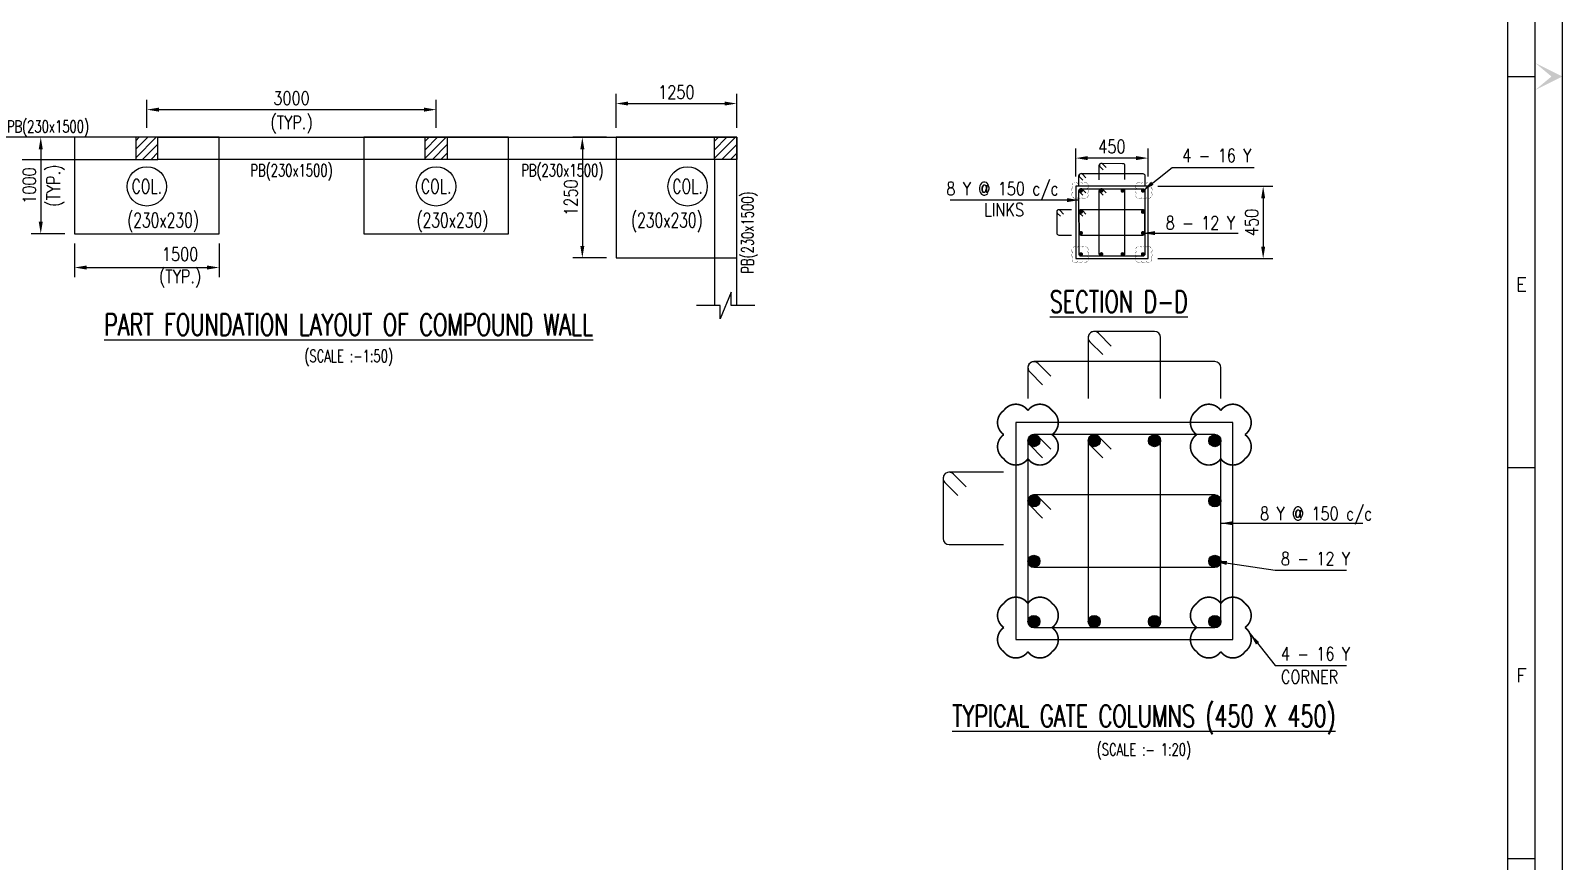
# Model space of a CAD drawing. Extents: x -69352 to 1013721, y -547461 to -186867.
# Drawn here: x 771275 to 803036, y -413949 to -396725 of the extents above; entities that cross this region are included whole.
import ezdxf
from ezdxf.enums import TextEntityAlignment as Align

# ---------------------------------------------------------------- set-up
doc = ezdxf.new("R2010")
doc.units = 0
doc.header["$LTSCALE"] = 500
doc.header["$MEASUREMENT"] = 0
doc.header["$PDMODE"] = 35
doc.header["$PDSIZE"] = -15
doc.layers.get('DEFPOINTS').update_dxf_attribs({"color": 4})
for name, color, linetype in [('COLUMN', 1, 'Continuous'), ('PNA', 10, 'Continuous'), ('S-BEAM NO', 3, 'Continuous'), ('S-BEAM OUTER', 4, 'Continuous'), ('S-BRECK LINE', 8, 'Continuous'), ('S-CLOUD', 7, 'Continuous'), ('S-COLUMN', 1, 'Continuous'), ('S-COLUMN CIRCLE', 9, 'Continuous'), ('S-COLUMN HATCH', 8, 'Continuous'), ('S-COLUMN NO', 2, 'Continuous'), ('S-COLUMN SIZES', 2, 'Continuous'), ('S-CONCRET LINE', 4, 'Continuous'), ('S-DIM-1', 5, 'Continuous'), ('S-FOOTING', 4, 'Continuous'), ('S-REINFORCEMENT', 6, 'Continuous'), ('S-STIRUPS)', 3, 'Continuous'), ('S-TEXT', 2, 'Continuous'), ('S-TEXT-1 @ 1', 4, 'Continuous'), ('S-TITIL', 6, 'Continuous'), ('SHEET', 7, 'Continuous')]:
    doc.layers.add(name, color=color, linetype=linetype)
doc.styles.add('ROMANS', font='simplex.shx', dxfattribs={"width": 0.8, "height": 275})
doc.dimstyles.new('dim10', dxfattribs={"dimtxt": 250, "dimasz": 250, "dimexe": 200, "dimexo": 200, "dimgap": 100, "dimtad": 1, "dimdec": 0, "dimlfac": 0.1, "dimzin": 0, "dimdsep": 46, "dimtxsty": 'ROMANS', "dimcen": 0, "dimclrd": 5, "dimclre": 5, "dimclrt": 4, "dimadec": 0, "dimazin": 0, "dimtfac": 1, "dimtdec": 0, "dimtix": 1, "dimtofl": 0, "dimtmove": 2, "dimatfit": 3, "dimfxl": 0, "dimtolj": 1, "dimtzin": 0, "dimlwd": -1, "dimlwe": -1, "dimarcsym": 0})
doc.dimstyles.new('dim100', dxfattribs={"dimtxt": 250, "dimasz": 250, "dimexe": 200, "dimexo": 200, "dimgap": 100, "dimtad": 1, "dimdec": 0, "dimzin": 0, "dimdsep": 46, "dimtxsty": 'ROMANS', "dimcen": 0, "dimclrd": 5, "dimclre": 5, "dimclrt": 4, "dimadec": 0, "dimazin": 0, "dimtfac": 1, "dimtdec": 0, "dimtix": 1, "dimtofl": 0, "dimtmove": 2, "dimatfit": 3, "dimfxl": 0, "dimtolj": 1, "dimtzin": 0, "dimlwd": -1, "dimlwe": -1, "dimarcsym": 0})
doc.dimstyles.new('dim25', dxfattribs={"dimtxt": 250, "dimasz": 250, "dimexe": 200, "dimexo": 200, "dimgap": 100, "dimtad": 1, "dimdec": 0, "dimlfac": 0.25, "dimzin": 0, "dimdsep": 46, "dimtxsty": 'ROMANS', "dimcen": 0, "dimclrd": 5, "dimclre": 5, "dimclrt": 4, "dimadec": 0, "dimazin": 0, "dimtfac": 1, "dimtdec": 0, "dimtix": 1, "dimtofl": 0, "dimtmove": 2, "dimatfit": 3, "dimfxl": 0, "dimtolj": 1, "dimtzin": 0, "dimlwd": -1, "dimlwe": -1, "dimarcsym": 0})
doc.dimstyles.new('dim33.33', dxfattribs={"dimtxt": 250, "dimasz": 250, "dimexe": 200, "dimexo": 200, "dimgap": 100, "dimtad": 1, "dimdec": 0, "dimlfac": 0.333331, "dimzin": 0, "dimdsep": 46, "dimtxsty": 'ROMANS', "dimcen": 0, "dimclrd": 5, "dimclre": 5, "dimclrt": 4, "dimadec": 0, "dimazin": 0, "dimtfac": 1, "dimtdec": 0, "dimtix": 1, "dimtofl": 0, "dimtmove": 2, "dimatfit": 3, "dimfxl": 0, "dimtolj": 1, "dimtzin": 0, "dimlwd": -1, "dimlwe": -1, "dimarcsym": 0})
doc.dimstyles.new('dim50', dxfattribs={"dimtxt": 250, "dimasz": 250, "dimexe": 200, "dimexo": 200, "dimgap": 100, "dimtad": 1, "dimdec": 0, "dimlfac": 0.5, "dimzin": 0, "dimdsep": 46, "dimtxsty": 'ROMANS', "dimcen": 0, "dimclrd": 5, "dimclre": 5, "dimclrt": 4, "dimadec": 0, "dimazin": 0, "dimtfac": 1, "dimtdec": 0, "dimtix": 1, "dimtofl": 0, "dimtmove": 2, "dimatfit": 3, "dimfxl": 0, "dimtolj": 1, "dimtzin": 0, "dimlwd": -1, "dimlwe": -1, "dimarcsym": 0})
pattern_1 = [(45, (-17543329.9, 1003647.27), (-88.38834765, 88.38834765), [])]

# ---------------------------------------------------------------- blocks, each defined once
blk = doc.blocks.new('FOLDER')
at = {"layer": 'PNA'}
for points in [[(-1250, 2500), (0, 0), (0, 1000)], [(1250, 2500), (0, 0), (0, 1000)]]:
    blk.add_solid(points, dxfattribs=at)
blk = doc.blocks.new('zw$C05B')
at = {"flags": 128}
blk.add_lwpolyline([(0, 0), (82749, 0), (82749, 58210), (0, 58210)], close=True, dxfattribs=at)
at = {"layer": 'PNA'}
for p, q in [((81765, 29223), (82257, 29223)), ((81765, 22163), (82257, 22163)), ((81765, 15103), (82257, 15103))]:
    blk.add_line(p, q, dxfattribs=at)
at = {"layer": 'PNA', "color": 1}
for points in [[(984, 492), (82257, 492), (82257, 57718), (984, 57718)], [(1968, 984), (81765, 984), (81765, 57226), (1968, 57226)]]:
    blk.add_lwpolyline(points, close=True, dxfattribs=at)
at = {"layer": 'PNA', "xscale": 0.1967862005670764, "yscale": 0.1967862005670764, "zscale": 0.1967862005670764, "rotation": 90}
blk.add_blockref('FOLDER', (82749, 29223), dxfattribs=at)
at = {"layer": 'PNA', "style": 'ROMANS'}
for s, p in [('E', (82011, 25470)), ('F', (82011, 18410))]:
    blk.add_text(s, height=246, dxfattribs=at).set_placement(p, align=Align.MIDDLE)
blk = doc.blocks.new('*D912')
at = {"layer": 'DEFPOINTS', "color": 0}
for p in [(792946, -399368), (792946, -399952), (794446, -399952)]:
    blk.add_point(p, dxfattribs=at)
at = {"layer": 'S-DIM-1', "color": 5}
for p, q in [((792946, -399752), (792946, -399168)), ((794446, -399752), (794446, -399168)), ((794196, -399368), (793196, -399368))]:
    blk.add_line(p, q, dxfattribs=at)
for points in [[(793196, -399326), (793196, -399410), (792946, -399368)], [(794196, -399410), (794196, -399326), (794446, -399368)]]:
    blk.add_solid(points, dxfattribs=at)
at = {"layer": 'S-DIM-1', "color": 4, "insert": (793696, -399130), "char_height": 275, "attachment_point": 5, "style": 'ROMANS'}
blk.add_mtext('\\A1;450', dxfattribs=at)
blk = doc.blocks.new('*D913')
at = {"layer": 'DEFPOINTS', "color": 0}
for p in [(794446, -399952), (794446, -401452), (796832, -401452)]:
    blk.add_point(p, dxfattribs=at)
at = {"layer": 'S-DIM-1', "color": 5}
for p, q in [((794646, -399952), (797032, -399952)), ((796832, -400202), (796832, -401202)), ((794646, -401452), (797032, -401452))]:
    blk.add_line(p, q, dxfattribs=at)
for points in [[(796873, -400202), (796790, -400202), (796832, -399952)], [(796790, -401202), (796873, -401202), (796832, -401452)]]:
    blk.add_solid(points, dxfattribs=at)
at = {"layer": 'S-DIM-1', "color": 4, "insert": (796594, -400702), "char_height": 275, "attachment_point": 5, "rotation": 90, "style": 'ROMANS'}
blk.add_mtext('\\A1;450', dxfattribs=at)
blk = doc.blocks.new('*D914')
at = {"layer": 'DEFPOINTS', "color": 0}
for p in [(779685, -398363), (773685, -398937), (779685, -398937)]:
    blk.add_point(p, dxfattribs=at)
at = {"layer": 'S-DIM-1', "color": 5}
for p, q in [((773685, -398737), (773685, -398163)), ((779685, -398737), (779685, -398163)), ((773935, -398363), (779435, -398363))]:
    blk.add_line(p, q, dxfattribs=at)
for points in [[(773935, -398322), (773935, -398405), (773685, -398363)], [(779435, -398405), (779435, -398322), (779685, -398363)]]:
    blk.add_solid(points, dxfattribs=at)
at = {"layer": 'S-DIM-1', "color": 4, "char_height": 275, "attachment_point": 5, "style": 'ROMANS'}
for s, insert in [('\\A1;3000', (776685, -398126)), ('(TYP.)', (776685, -398673))]:
    blk.add_mtext(s, dxfattribs=dict(at, insert=insert))
blk = doc.blocks.new('*D915')
at = {"layer": 'DEFPOINTS', "color": 0}
for p in [(772185, -398937), (771485, -400937), (772185, -400937)]:
    blk.add_point(p, dxfattribs=at)
at = {"layer": 'S-DIM-1', "color": 5}
for p, q in [((771985, -398937), (771285, -398937)), ((771485, -399187), (771485, -400687)), ((771985, -400937), (771285, -400937))]:
    blk.add_line(p, q, dxfattribs=at)
for points in [[(771527, -399187), (771443, -399187), (771485, -398937)], [(771443, -400687), (771527, -400687), (771485, -400937)]]:
    blk.add_solid(points, dxfattribs=at)
at = {"layer": 'S-DIM-1', "color": 4, "char_height": 275, "attachment_point": 5, "rotation": 90, "style": 'ROMANS'}
for s, insert in [('(TYP.)', (771795, -399937)), ('\\A1;1000', (771248, -399937))]:
    blk.add_mtext(s, dxfattribs=dict(at, insert=insert))
blk = doc.blocks.new('*D916')
at = {"layer": 'DEFPOINTS', "color": 0}
for p in [(772185, -400937), (775185, -400937), (775185, -401637)]:
    blk.add_point(p, dxfattribs=at)
at = {"layer": 'S-DIM-1', "color": 5}
for p, q in [((772185, -401137), (772185, -401837)), ((775185, -401137), (775185, -401837)), ((772435, -401637), (774935, -401637))]:
    blk.add_line(p, q, dxfattribs=at)
for points in [[(772435, -401595), (772435, -401678), (772185, -401637)], [(774935, -401678), (774935, -401595), (775185, -401637)]]:
    blk.add_solid(points, dxfattribs=at)
at = {"layer": 'S-DIM-1', "color": 4, "insert": (774375, -401637), "char_height": 275, "attachment_point": 5, "style": 'ROMANS'}
blk.add_mtext('\\A1;1500\\P(TYP.)', dxfattribs=at)
blk = doc.blocks.new('*D917')
at = {"layer": 'DEFPOINTS', "color": 0}
for p in [(783415, -398937), (782715, -401437), (783415, -401437)]:
    blk.add_point(p, dxfattribs=at)
at = {"layer": 'S-DIM-1', "color": 5}
for p, q in [((783215, -398937), (782515, -398937)), ((782715, -399187), (782715, -401187)), ((783215, -401437), (782515, -401437))]:
    blk.add_line(p, q, dxfattribs=at)
for points in [[(782757, -399187), (782673, -399187), (782715, -398937)], [(782673, -401187), (782757, -401187), (782715, -401437)]]:
    blk.add_solid(points, dxfattribs=at)
at = {"layer": 'S-DIM-1', "color": 4, "insert": (782478, -400187), "char_height": 275, "attachment_point": 5, "rotation": 90, "style": 'ROMANS'}
blk.add_mtext('\\A1;1250', dxfattribs=at)
blk = doc.blocks.new('*D918')
at = {"layer": 'DEFPOINTS', "color": 0}
for p in [(785915, -398237), (783415, -398937), (785915, -398937)]:
    blk.add_point(p, dxfattribs=at)
at = {"layer": 'S-DIM-1', "color": 5}
for p, q in [((783415, -398737), (783415, -398037)), ((783665, -398237), (785665, -398237)), ((785915, -398737), (785915, -398037))]:
    blk.add_line(p, q, dxfattribs=at)
for points in [[(783665, -398195), (783665, -398278), (783415, -398237)], [(785665, -398278), (785665, -398195), (785915, -398237)]]:
    blk.add_solid(points, dxfattribs=at)
at = {"layer": 'S-DIM-1', "color": 4, "insert": (784665, -397999), "char_height": 275, "attachment_point": 5, "style": 'ROMANS'}
blk.add_mtext('\\A1;1250', dxfattribs=at)

msp = doc.modelspace()

# ---------------------------------------------------------------- hatches: boundary and pattern name
at = {"layer": 'S-COLUMN HATCH'}
h = msp.add_hatch(dxfattribs=at)
h.set_pattern_fill('ANSI31', color=256, scale=1000, angle=360, style=0)
h.set_pattern_definition(pattern_1)
h.paths.add_polyline_path([(773455.098, -399396.828), (773455.098, -398936.828), (773915.098, -398936.828), (773915.098, -399396.828)])
h = msp.add_hatch(dxfattribs=at)
h.set_pattern_fill('ANSI31', color=256, scale=1000, angle=360, style=0)
h.set_pattern_definition(pattern_1)
h.paths.add_polyline_path([(779455.098, -399396.828), (779455.098, -398936.828), (779915.098, -398936.828), (779915.098, -399396.828)])
h = msp.add_hatch(dxfattribs=at)
h.set_pattern_fill('ANSI31', color=256, scale=1000, angle=360, style=0)
h.set_pattern_definition([(45, (-17537329.9, 1003647.27), (-88.38834765, 88.38834765), [])])
h.paths.add_polyline_path([(785455.098, -399396.828), (785455.098, -398936.828), (785915.098, -398936.828), (785915.098, -399396.828)])

# ---------------------------------------------------------------- linework, layer by layer
at = {"ltscale": 0.3, "elevation": -115.357}
for points in [[(792888.159, -399895.698, 0, 10, -0.52056705), (792988.159, -399895.698, 0, 10, -0.52056705), (793088.159, -399895.698, 0, 10, -0.52056705), (793185.659, -399898.198, 0, 10, -0.52056705), (793185.659, -399998.198, 0, 10, -0.52056705), (793185.659, -400098.198, 0, 10, -0.52056705), (793175.159, -400187.698, 0, 10, -0.52056705), (793075.159, -400187.698, 0, 10, -0.52056705), (792975.159, -400187.698, 0, 10, -0.52056705), (792888.159, -400174.698, 0, 10, -0.52056705), (792888.159, -400074.698, 0, 10, -0.52056705), (792888.159, -399974.698, 0, 10, -0.52056705)], [(794504.055, -399895.698, 0, 10, 0.52056705), (794404.055, -399895.698, 0, 10, 0.52056705), (794304.055, -399895.698, 0, 10, 0.52056705), (794206.555, -399898.198, 0, 10, 0.52056705), (794206.555, -399998.198, 0, 10, 0.52056705), (794206.555, -400098.198, 0, 10, 0.52056705), (794217.055, -400187.698, 0, 10, 0.52056705), (794317.055, -400187.698, 0, 10, 0.52056705), (794417.055, -400187.698, 0, 10, 0.52056705), (794504.055, -400174.698, 0, 10, 0.52056705), (794504.055, -400074.698, 0, 10, 0.52056705), (794504.055, -399974.698, 0, 10, 0.52056705)], [(792888.159, -401508.031, 0, 10, 0.52056705), (792988.159, -401508.031, 0, 10, 0.52056705), (793088.159, -401508.031, 0, 10, 0.52056705), (793185.659, -401505.531, 0, 10, 0.52056705), (793185.659, -401405.531, 0, 10, 0.52056705), (793185.659, -401305.531, 0, 10, 0.52056705), (793175.159, -401216.031, 0, 10, 0.52056705), (793075.159, -401216.031, 0, 10, 0.52056705), (792975.159, -401216.031, 0, 10, 0.52056705), (792888.159, -401229.031, 0, 10, 0.52056705), (792888.159, -401329.031, 0, 10, 0.52056705), (792888.159, -401429.031, 0, 10, 0.52056705)], [(794504.055, -401508.031, 0, 10, -0.52056705), (794404.055, -401508.031, 0, 10, -0.52056705), (794304.055, -401508.031, 0, 10, -0.52056705), (794206.555, -401505.531, 0, 10, -0.52056705), (794206.555, -401405.531, 0, 10, -0.52056705), (794206.555, -401305.531, 0, 10, -0.52056705), (794217.055, -401216.031, 0, 10, -0.52056705), (794317.055, -401216.031, 0, 10, -0.52056705), (794417.055, -401216.031, 0, 10, -0.52056705), (794504.055, -401229.031, 0, 10, -0.52056705), (794504.055, -401329.031, 0, 10, -0.52056705), (794504.055, -401429.031, 0, 10, -0.52056705)]]:
    msp.add_lwpolyline(points, format="xyseb", close=True, dxfattribs=at)
at = {"layer": 'COLUMN', "linetype": 'Continuous', "elevation": -115.357}
msp.add_lwpolyline([(792946.107, -401451.864), (794446.107, -401451.864), (794446.107, -399951.864), (792946.107, -399951.864)], close=True, dxfattribs=at)
at = {"layer": 'S-BEAM OUTER'}
for p, q in [((773455.098, -398936.828, -0.168), (769825.604, -398936.828, -0.168)), ((773915.098, -398936.828, -0.168), (779455.098, -398936.828, -0.168)), ((779915.098, -398936.828, -0.168), (785455.098, -398936.828, -0.168)), ((769825.604, -399396.828, -0.168), (773455.098, -399396.828, -0.168)), ((779455.098, -399396.828, -0.168), (773915.098, -399396.828, -0.168)), ((785455.098, -399396.828, -0.168), (779915.098, -399396.828, -0.168)), ((785455.098, -399396.828, -0.168), (785455.098, -402423.822, -0.168)), ((785915.098, -402423.822, -0.168), (785915.098, -399396.828, -0.168))]:
    msp.add_line(p, q, dxfattribs=at)
at = {"layer": 'S-BRECK LINE', "elevation": -0.168}
msp.add_lwpolyline([(786290.098, -402423.822), (785797.914, -402423.822), (785797.914, -402149.074), (785572.282, -402698.569), (785572.282, -402423.822), (785080.098, -402423.822)], dxfattribs=at)
at = {"layer": 'S-CLOUD', "const_width": 33.333, "elevation": 48.375}
for points in [[(792453.799, -404601.668, 0.52056705), (791953.799, -404601.668, 0.52056705), (791453.8, -404601.67, 0.52056705), (791453.8, -405101.67, 0.52056705), (791453.813, -405601.656, 0.52056705), (791953.813, -405601.656, 0.52056705), (792453.799, -405601.642, 0.52056705), (792453.799, -405101.642, 0.52056705)], [(795453.801, -404601.668, -0.52056705), (795953.801, -404601.668, -0.52056705), (796453.8, -404601.67, -0.52056705), (796453.8, -405101.67, -0.52056705), (796453.787, -405601.656, -0.52056705), (795953.787, -405601.656, -0.52056705), (795453.801, -405601.642, -0.52056705), (795453.801, -405101.642, -0.52056705)], [(792453.799, -409601.668, -0.52056705), (791953.799, -409601.668, -0.52056705), (791453.8, -409601.667, -0.52056705), (791453.8, -409101.667, -0.52056705), (791453.813, -408601.68, -0.52056705), (791953.813, -408601.68, -0.52056705), (792453.799, -408601.695, -0.52056705), (792453.799, -409101.695, -0.52056705)], [(795453.801, -409601.668, 0.52056705), (795953.801, -409601.668, 0.52056705), (796453.8, -409601.667, 0.52056705), (796453.8, -409101.667, 0.52056705), (796453.787, -408601.68, 0.52056705), (795953.787, -408601.68, 0.52056705), (795453.801, -408601.695, 0.52056705), (795453.801, -409101.695, 0.52056705)]]:
    msp.add_lwpolyline(points, format="xyb", close=True, dxfattribs=at)
at = {"layer": 'S-COLUMN', "elevation": -0.168}
for points in [[(773455.098, -399396.828), (773915.098, -399396.828), (773915.098, -398936.828), (773455.098, -398936.828)], [(779915.098, -399396.828), (779455.098, -399396.828), (779455.098, -398936.828), (779915.098, -398936.828)], [(785915.098, -399396.828), (785455.098, -399396.828), (785455.098, -398936.828), (785915.098, -398936.828)]]:
    msp.add_lwpolyline(points, close=True, dxfattribs=at)
at = {"layer": 'S-COLUMN', "color": 4, "ltscale": 5, "elevation": -0.168}
msp.add_lwpolyline([(791703.8, -404851.668), (791703.8, -409351.668), (796203.8, -409351.668), (796203.8, -404851.668)], close=True, dxfattribs=at)
at = {"layer": 'S-COLUMN CIRCLE'}
for centre in [(773685.098, -399954.353, -0.168), (779685.098, -399954.353, -0.168), (784897.573, -399954.353, -0.168)]:
    msp.add_circle(centre, 407.525, dxfattribs=at)
at = {"layer": 'S-FOOTING', "elevation": -0.168}
for points in [[(775185.098, -400936.828), (775185.098, -398936.828), (772185.098, -398936.828), (772185.098, -400936.828)], [(781185.098, -400936.828), (781185.098, -398936.828), (778185.098, -398936.828), (778185.098, -400936.828)], [(785915.098, -401436.828), (785915.098, -398936.828), (783415.098, -398936.828), (783415.098, -401436.828)]]:
    msp.add_lwpolyline(points, close=True, dxfattribs=at)
at = {"layer": 'S-REINFORCEMENT', "color": 6, "const_width": 41.625, "elevation": -115.357}
for points in [[(793075.336, -400043.573, 1), (793033.628, -400043.573, 1)], [(793476.676, -400065.593, -1), (793476.676, -400023.885, -1)], [(793915.537, -400065.593, -1), (793915.537, -400023.885, -1)], [(794316.878, -400043.573, -1), (794358.586, -400043.573, -1)], [(793075.336, -400482.434, 1), (793033.628, -400482.434, 1)], [(794316.045, -400482.443, -1), (794357.753, -400482.443, -1)], [(793075.336, -400921.295, 1), (793033.628, -400921.295, 1)], [(794316.045, -400921.304, -1), (794357.753, -400921.304, -1)], [(793075.336, -401360.156, -1), (793033.628, -401360.156, -1)], [(793476.676, -401338.635, 1), (793476.676, -401380.343, 1)], [(793915.537, -401338.635, 1), (793915.537, -401380.343, 1)], [(794316.878, -401360.156, 1), (794358.586, -401360.156, 1)]]:
    msp.add_lwpolyline(points, format="xyb", close=True, dxfattribs=at)
at = {"layer": 'S-REINFORCEMENT', "color": 8, "const_width": 125, "elevation": -0.168}
for points in [[(792078.799, -405164.156, -1), (792078.799, -405289.156, -1)], [(793328.799, -405164.156, 1), (793328.799, -405289.156, 1)], [(794578.8, -405164.156, 1), (794578.8, -405289.156, 1)], [(795828.801, -405164.156, 1), (795828.801, -405289.156, 1)], [(792078.799, -406539.164, 1), (792078.799, -406414.164, 1)], [(795828.801, -406539.164, -1), (795828.801, -406414.164, -1)], [(792078.799, -407789.172, 1), (792078.799, -407664.172, 1)], [(795828.801, -407789.172, -1), (795828.801, -407664.172, -1)], [(792078.799, -409039.18, 1), (792078.799, -408914.18, 1)], [(793328.799, -409039.18, -1), (793328.799, -408914.18, -1)], [(794578.8, -409039.18, -1), (794578.8, -408914.18, -1)], [(795828.801, -409039.18, -1), (795828.801, -408914.18, -1)]]:
    msp.add_lwpolyline(points, format="xyb", close=True, dxfattribs=at)
at = {"layer": 'S-REINFORCEMENT', "color": 8}
for centre in [(792078.799, -405226.656, -0.168), (793328.799, -405226.656, -0.168), (794578.8, -405226.656, -0.168), (795828.801, -405226.656, -0.168), (792078.799, -406476.664, -0.168), (795828.801, -406476.664, -0.168), (792078.799, -407726.672, -0.168), (795828.801, -407726.672, -0.168), (792078.799, -408976.68, -0.168), (793328.799, -408976.68, -0.168), (794578.8, -408976.68, -0.168), (795828.801, -408976.68, -0.168)]:
    msp.add_circle(centre, 125, dxfattribs=at)
at = {"layer": 'S-STIRUPS)', "linetype": 'ByBlock', "lineweight": -2, "ltscale": 20, "elevation": -115.357}
for points in [[(793432.329, -399817.698), (793432.274, -399517.698, -0.414213562), (793473.607, -399476.364), (793917.232, -399476.739, -0.414213562), (793958.565, -399518.073), (793958.621, -399810.698)], [(793574.078, -399565.69), (793508.142, -399491.986, 0.953205963), (793442.748, -399543.357), (793512.204, -399611.098)], [(793012.829, -399925.698), (793012.774, -399730.698, -0.414213562), (793054.107, -399689.364), (794337.732, -399689.739, -0.414213562), (794379.065, -399731.073), (794379.121, -399925.698)], [(793151.884, -399777.523), (793085.947, -399703.82, 0.953205963), (793020.554, -399755.19), (793090.01, -399822.931)], [(793151.884, -400090.023), (793085.947, -400016.32, 0.953205963), (793020.554, -400067.69), (793090.01, -400135.431)], [(793574.078, -400091.19), (793508.142, -400017.486, 0.953205963), (793442.748, -400068.857), (793512.204, -400136.598)], [(792858.659, -400437.923), (792593.454, -400437.843, 0.414213562), (792552.121, -400479.177), (792552.496, -400922.802, 0.414213562), (792593.829, -400964.135), (792858.659, -400964.214)], [(792691.232, -400528.884), (792625.295, -400455.181, 0.953205963), (792559.902, -400506.552), (792629.358, -400574.292)], [(793151.884, -400528.884), (793085.947, -400455.181, 0.953205963), (793020.554, -400506.552), (793090.01, -400574.292)]]:
    msp.add_lwpolyline(points, format="xyb", dxfattribs=at)
for points in [[(793054.107, -400001.864), (794337.732, -400002.239, -0.414213562), (794379.065, -400043.573), (794379.44, -401360.531, -0.414213562), (794338.107, -401401.864), (793054.482, -401401.489, -0.414213562), (793013.149, -401360.156), (793012.774, -400043.198, -0.414213562)], [(793473.607, -400001.864), (793917.232, -400002.239, -0.414213562), (793958.565, -400043.573), (793958.94, -401360.531, -0.414213562), (793917.607, -401401.864), (793473.982, -401401.489, -0.414213562), (793432.649, -401360.156), (793432.274, -400043.198, -0.414213562)], [(793012.773, -400479.177), (793013.148, -400922.802, 0.414213562), (793054.481, -400964.135), (794338.107, -400964.52, 0.414213562), (794379.44, -400923.186), (794379.065, -400479.561, 0.414213562), (794337.732, -400438.228), (793054.106, -400437.843, 0.414213562)]]:
    msp.add_lwpolyline(points, format="xyb", close=True, dxfattribs=at)
at = {"layer": 'S-STIRUPS)', "color": 8, "elevation": -0.168}
for points in [[(793682.353, -403265.027), (793417.187, -402999.858, 0.668179418), (793203.8, -403088.249), (793203.8, -404351.668)], [(794703.8, -404351.668), (794703.8, -403088.25, 0.414213562), (794578.8, -402963.25), (793328.802, -402963.249, 0.668179418), (793240.409, -403176.634), (793505.576, -403441.803)], [(795953.8, -404351.668), (795953.801, -403713.25, 0.414213562), (795828.801, -403588.25), (792078.801, -403588.249, 0.668179418), (791990.409, -403801.635), (792255.575, -404066.804)], [(792432.353, -403890.028), (792167.186, -403624.859, 0.668179418), (791953.8, -403713.249), (791953.8, -404351.668)], [(792432.353, -405403.435), (792167.186, -405138.267, 0.668179418), (791953.8, -405226.657), (791953.799, -408976.678, 0.414213562), (792078.799, -409101.678), (795828.8, -409101.679, 0.414213562), (795953.8, -408976.679), (795953.801, -405226.658, 0.414213562), (795828.801, -405101.658), (792078.801, -405101.657, 0.668179418), (791990.409, -405315.042), (792255.575, -405580.211)], [(793682.354, -405403.435), (793417.187, -405138.267, 0.668179418), (793203.801, -405226.657), (793203.8, -408976.678, 0.414213562), (793328.8, -409101.678), (794578.8, -409101.68, 0.414213562), (794703.8, -408976.68), (794703.8, -405226.658, 0.414213562), (794578.8, -405101.658), (793328.802, -405101.657, 0.668179418), (793240.41, -405315.042), (793505.576, -405580.211)], [(790674.209, -406183.702), (790409.042, -405918.533, 0.668179418), (790195.656, -406006.924), (790195.654, -407256.931, 0.414213562), (790320.654, -407381.931), (791445.655, -407381.933)], [(791445.655, -405881.925), (790320.657, -405881.924, 0.668179418), (790232.265, -406095.309), (790497.431, -406360.478)], [(792432.353, -406653.443), (792167.186, -406388.274, 0.668179418), (791953.8, -406476.665), (791953.799, -407726.672, 0.414213562), (792078.799, -407851.672), (795828.796, -407851.674, 0.414213562), (795953.796, -407726.674), (795953.798, -406476.666, 0.414213562), (795828.798, -406351.666), (792078.801, -406351.665, 0.668179418), (791990.409, -406565.05), (792255.575, -406830.219)]]:
    msp.add_lwpolyline(points, format="xyb", dxfattribs=at)

# ---------------------------------------------------------------- block references
at = {"layer": 'SHEET', "xscale": 1.148535329229629, "yscale": 1.148535329229629, "zscale": 1.148535329229629}
msp.add_blockref('zw$C05B', (707996, -431239.516), dxfattribs=at)

# ---------------------------------------------------------------- texts
at = {"layer": 'S-BEAM NO', "style": 'ROMANS', "width": 0.7}
for p in [(771635.098, -398711.828, -0.168), (776685.098, -399621.828, -0.168), (782300.098, -399621.828, -0.168)]:
    msp.add_text('PB(230x1500)', height=250, dxfattribs=at).set_placement(p, align=Align.MIDDLE_CENTER)
msp.add_text('PB(230x1500)', height=250, rotation=90, dxfattribs=at).set_placement((786140.098, -400910.325, -0.168), align=Align.MIDDLE_CENTER)
at = {"layer": 'S-COLUMN NO', "style": 'ROMANS', "width": 0.7}
for p in [(773685.098, -399954.353, -0.168), (779685.098, -399954.353, -0.168), (784897.573, -399954.353, -0.168)]:
    msp.add_text('COL.', height=300, dxfattribs=at).set_placement(p, align=Align.MIDDLE)
at = {"layer": 'S-COLUMN SIZES', "style": 'ROMANS', "width": 0.7}
for p in [(773277.573, -400654.353, -0.168), (779277.573, -400654.353, -0.168), (783725.098, -400654.353, -0.168)]:
    msp.add_text('(230x230)', height=300, dxfattribs=at).set_placement(p, align=Align.MIDDLE_LEFT)
at = {"layer": 'S-TEXT', "style": 'ROMANS', "width": 0.7}
for s, p in [('(SCALE :-1:50)', (777870.351, -403471.446, -0.168)), ('(SCALE :- 1:20)', (794358.659, -411630.047, -0.168))]:
    msp.add_text(s, height=250, dxfattribs=at).set_placement(p, align=Align.MIDDLE_CENTER)
at = {"layer": 'S-TEXT-1 @ 1', "style": 'ROMANS', "width": 0.8}
for s, p in [('4 - 16 Y', (795870.632, -399312.198, -115.357)), ('8 Y @ 150 c/c', (791426.624, -400001.194, -115.357)), ('LINKS', (791459.616, -400436.39, -115.357)), ('8 - 12 Y', (795526.977, -400710.698, -115.357))]:
    msp.add_text(s, height=275, dxfattribs=at).set_placement(p, align=Align.MIDDLE_CENTER)
for s, p in [('8 Y @ 150 c/c', (796766.813, -406738.841, -0.168)), ('8 - 12 Y', (797198.437, -407673.825, 43.844)), ('4 - 16 Y', (797198.437, -409645.104, 43.844)), ('CORNER', (797198.437, -410125.104, 43.844))]:
    msp.add_text(s, height=275, dxfattribs=at).set_placement(p, align=Align.MIDDLE_LEFT)
at = {"layer": 'S-TITIL', "color": 6, "style": 'ROMANS', "width": 0.7}
msp.add_text('%%USECTION D-D', height=450, dxfattribs=at).set_placement((793838.116, -402344.103, -115.357), align=Align.MIDDLE_CENTER)
at = {"layer": 'S-TITIL', "style": 'ROMANS', "width": 0.7}
for s, p in [('%%UPART FOUNDATION LAYOUT OF COMPOUND WALL', (777870.351, -402821.446, -0.168)), ('%%UTYPICAL GATE COLUMNS (450 X 450)', (794358.659, -410934.948, -0.168))]:
    msp.add_text(s, height=450, dxfattribs=at).set_placement(p, align=Align.MIDDLE_CENTER)

# ---------------------------------------------------------------- dimensions: what is measured, and where the dimension line sits
at = {"layer": 'S-DIM-1'}
for base, p1, p2, text, dimstyle, picture, middle in [((779685.098, -398363.305, 1.086), (773685.098, -398936.828, -0.168), (779685.098, -398936.828, -0.168), '<>\\X(TYP.)', 'dim50', '*D914', (776685.098, -398363.305, 1.086)), ((792946.107, -399367.95, -115.357), (794446.107, -399951.864, -115.357), (792946.107, -399951.864, -115.357), '450', 'dim33.33', '*D912', (793696.107, -399130.45, -115.357))]:
    dim = msp.add_linear_dim(base=base, p1=p1, p2=p2, text=text, dimstyle=dimstyle, dxfattribs=at)
    dim.commit()
    dim.dimension.update_dxf_attribs({"geometry": picture, "text_midpoint": middle})
dim = msp.add_linear_dim(base=(785915.098, -398236.828, -0.168), p1=(783415.098, -398936.828, -0.168), p2=(785915.098, -398936.828, -0.168), angle=180, dimstyle='dim50', override={"dimtmove": 0}, dxfattribs=at)
dim.commit()
dim.dimension.update_dxf_attribs({"geometry": '*D918', "text_midpoint": (784665.098, -398236.828, -0.168), "dimtype": 160})
for base, p1, p2, text, dimstyle, picture, middle in [((771485.098, -400936.828, -0.168), (772185.098, -398936.828, -0.168), (772185.098, -400936.828, -0.168), '<>\\X(TYP.)', 'dim50', '*D915', (771485.098, -399936.828, -0.168)), ((796831.707, -401451.864, -115.357), (794446.107, -399951.864, -115.357), (794446.107, -401451.864, -115.357), '450', 'dim33.33', '*D913', (796594.207, -400701.864, -115.357))]:
    dim = msp.add_linear_dim(base=base, p1=p1, p2=p2, angle=90, text=text, dimstyle=dimstyle, dxfattribs=at)
    dim.commit()
    dim.dimension.update_dxf_attribs({"geometry": picture, "text_midpoint": middle})
dim = msp.add_linear_dim(base=(782715.098, -401436.828, -0.168), p1=(783415.098, -398936.828, -0.168), p2=(783415.098, -401436.828, -0.168), angle=90, dimstyle='dim50', dxfattribs=at)
dim.commit()
dim.dimension.update_dxf_attribs({"geometry": '*D917', "text_midpoint": (782477.598, -400186.828, -0.168)})
dim = msp.add_linear_dim(base=(775185.098, -401636.828, -0.168), p1=(772185.098, -400936.828, -0.168), p2=(775185.098, -400936.828, -0.168), angle=180, text='<>\\X(TYP.)', dimstyle='dim50', override={"dimtmove": 0}, dxfattribs=at)
dim.commit()
dim.dimension.update_dxf_attribs({"geometry": '*D916', "text_midpoint": (774374.598, -401636.828, -0.168), "dimtype": 160})

# ---------------------------------------------------------------- leaders
at = {"layer": 'S-CONCRET LINE', "linetype": 'ByBlock', "lineweight": -2, "ltscale": 20}
for points, override in [([(794337.732, -400043.573, -115.357), (794943.245, -399564.311, -115.357), (796641.863, -399564.311, -115.357)], {"dimgap": 100, "dimtad": 0}), ([(794338.107, -400923.186, -115.357), (796310.004, -400923.186, -115.357)], {"dimtad": 0})]:
    msp.add_leader(points, dimstyle='dim100', override=override, dxfattribs=at)
at = {"layer": 'S-DIM-1'}
msp.add_leader([(795953.8, -406938.841, -0.168), (798895.371, -406938.841, -0.168)], dimstyle='dim100', override={"dimtad": 0}, dxfattribs=at)
for points in [[(795828.801, -407726.672, 64.556), (797078.437, -407913.825, 64.556), (798560.709, -407913.825, 64.556)], [(796559.437, -409231.859, 64.556), (797078.437, -409885.104, 64.556), (798560.709, -409885.104, 64.556)]]:
    msp.add_leader(points, dimstyle='dim10', dxfattribs=at)
at = {"layer": 'S-REINFORCEMENT', "linetype": 'ByBlock', "lineweight": -2, "ltscale": 20}
msp.add_leader([(793012.774, -400238.924, -115.357), (790339.863, -400238.924, -115.357)], dimstyle='dim25', override={"dimgap": 100, "dimtad": 0, "dimfxl": 60}, dxfattribs=at)

doc.saveas('drawing.dxf')
